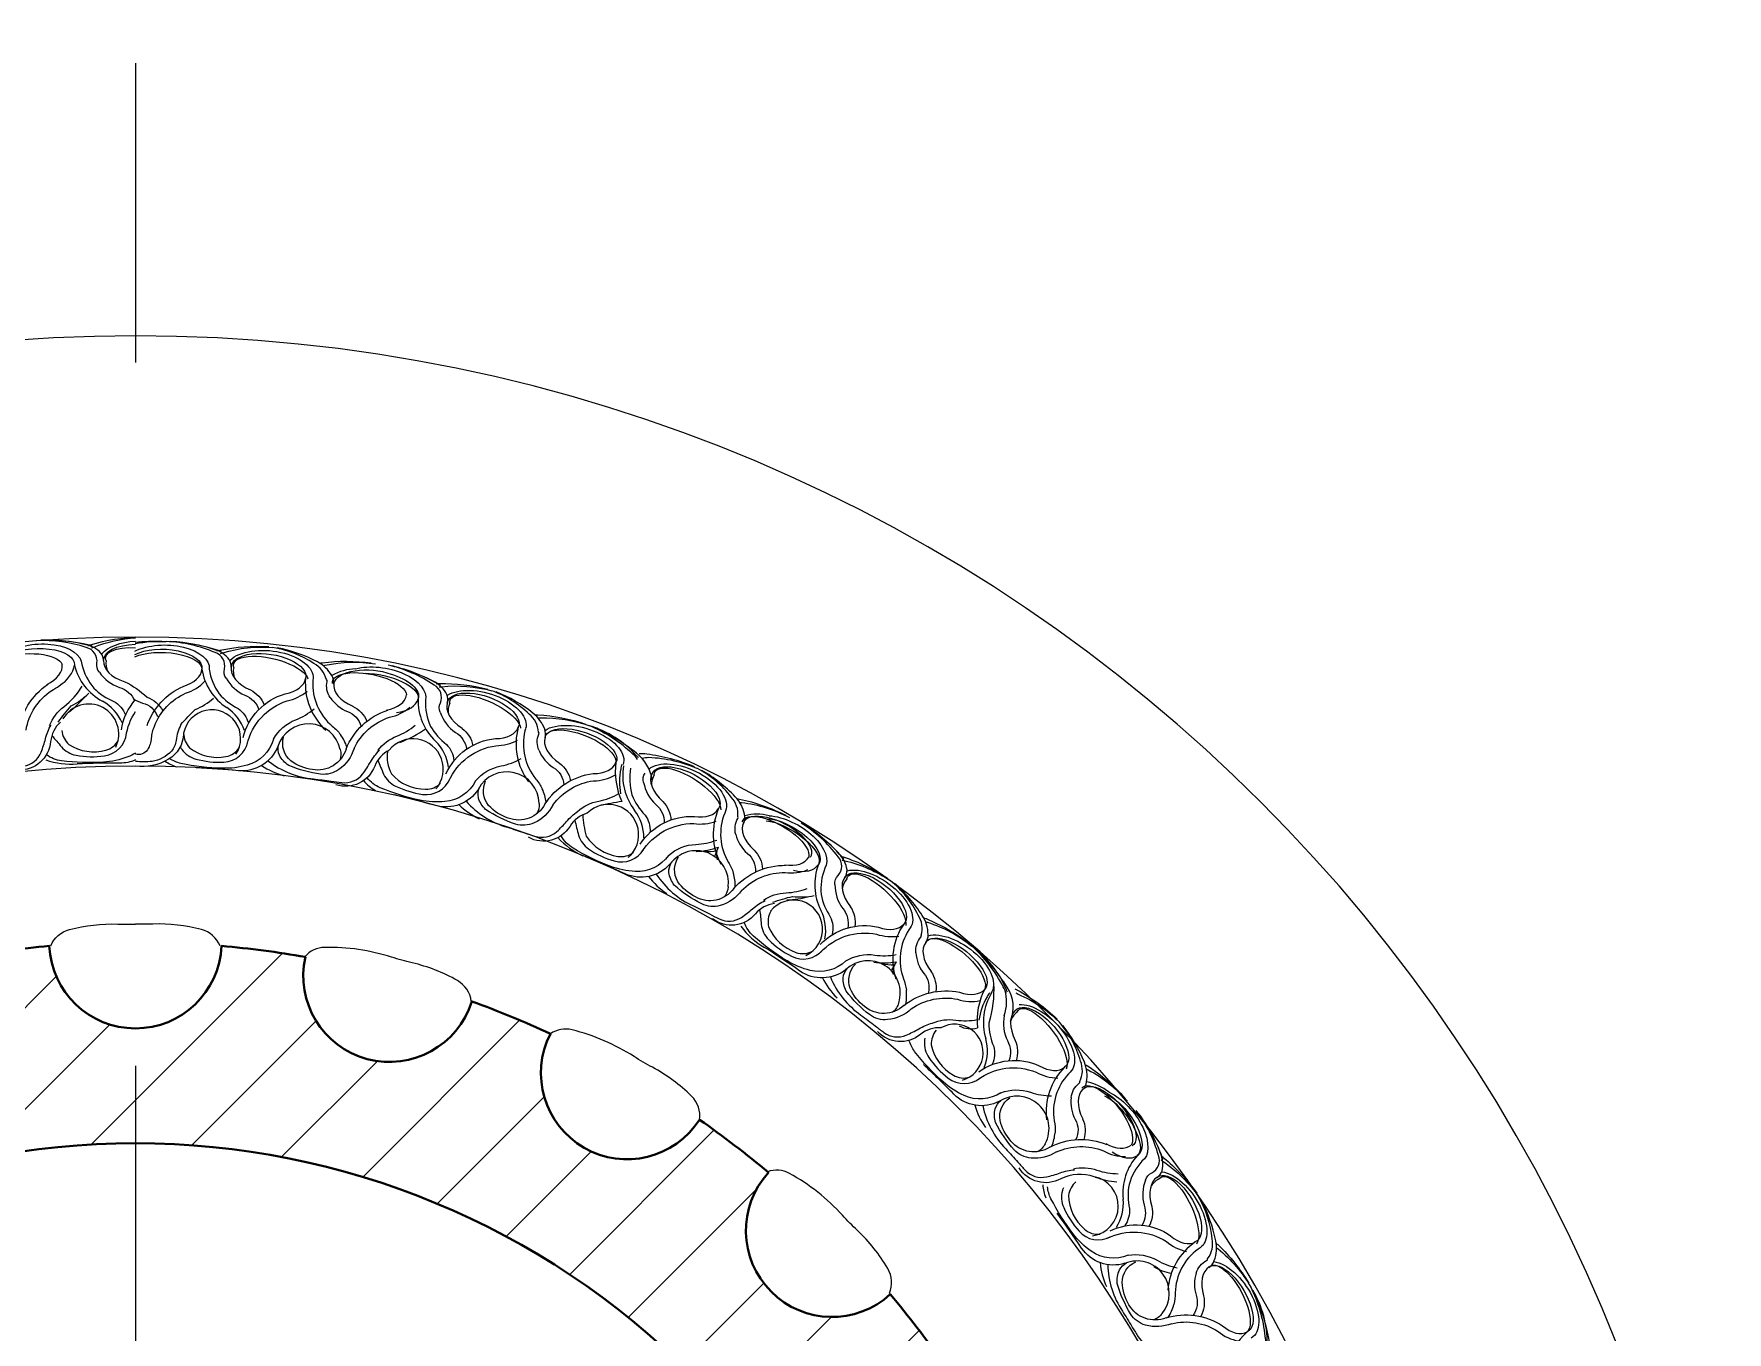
# Model space of a CAD drawing. Header units: millimetres. Extents: x 542654 to 551203, y 315718 to 321804.
# Drawn here: x 546346.7 to 546789.4, y 319782.5 to 320121.9 of the extents above; entities that cross this region are included whole.
import ezdxf

# ---------------------------------------------------------------- set-up
doc = ezdxf.new("R2010")
doc.units = ezdxf.units.MM
doc.linetypes.add('ACAD_ISO04W100', pattern=[30, 24, -3, 0, -3])
doc.layers.add('cad-block.com', color=250, linetype='Continuous')

msp = doc.modelspace()

# ---------------------------------------------------------------- hatches: boundary and pattern name
at = {"layer": 'cad-block.com', "lineweight": 15, "true_color": 0x000000}
h = msp.add_hatch(dxfattribs=at)
h.set_pattern_fill('ANSI31', color=18, scale=150, style=0)
h.set_pattern_definition([(45, (-1126099.823, -80341.507), (-13.25825215, 13.25825215), [])])
edge = h.paths.add_edge_path()
edge.add_arc((546630.89, 319626.77), 22.54, 180, 267.4934)
edge.add_arc((546370.37, 319627.14), 260.54, 350.0929, 354.9598, ccw=False)
edge.add_arc((546622.11, 319560.32), 22.54, 77.4026, 252.7016)
edge.add_arc((546369.93, 319628.13), 261.23, 335.0549, 340.0042, ccw=False)
edge.add_arc((546596.02, 319498.15), 22.54, 61.4709, 238.5379)
edge.add_arc((546373.41, 319626.62), 257.43, 319.9958, 324.9905, ccw=False)
edge.add_arc((546555.37, 319444.52), 22.54, 47.4916, 222.4785)
edge.add_arc((546373.22, 319626.77), 257.67, 304.9273, 309.9719, ccw=False)
edge.add_arc((546501.79, 319403.31), 22.54, 32.764, 207.0672)
edge.add_arc((546373.22, 319626.77), 257.67, 289.958, 294.9039, ccw=False)
edge.add_arc((546439.65, 319377.86), 22.54, 17.3263, 192.5624)
edge.add_arc((546373.22, 319626.77), 257.67, 275.0131, 279.9308, ccw=False)
edge.add_arc((546373.22, 319369.1), 22.54, 2.5066, 90)
edge.add_arc((546373.22, 319369.1), 22.54, 90, 177.4934)
edge.add_arc((546373.22, 319626.77), 257.67, 260.0692, 264.9869, ccw=False)
edge.add_arc((546306.78, 319377.86), 22.54, 347.4376, 522.6737)
edge.add_arc((546373.22, 319626.77), 257.67, 245.0961, 250.042, ccw=False)
edge.add_arc((546244.64, 319403.31), 22.54, 332.9328, 507.236)
edge.add_arc((546373.22, 319626.77), 257.67, 230.0281, 235.0727, ccw=False)
edge.add_arc((546191.06, 319444.52), 22.54, 317.5215, 492.5084)
edge.add_arc((546373.02, 319626.62), 257.43, 215.0095, 220.0042, ccw=False)
edge.add_arc((546150.41, 319498.15), 22.54, 301.4621, 478.5291)
edge.add_arc((546376.5, 319628.13), 261.23, 199.9958, 204.9451, ccw=False)
edge.add_arc((546124.32, 319560.32), 22.54, 287.2984, 462.5974)
edge.add_arc((546376.06, 319627.14), 260.54, 185.0402, 189.9071, ccw=False)
edge.add_arc((546115.54, 319626.77), 22.54, 272.5066, 360)
edge.add_arc((546115.54, 319626.77), 22.54, 0, 87.4934)
edge.add_arc((546376.06, 319626.4), 260.54, 170.0929, 174.9598, ccw=False)
edge.add_arc((546124.32, 319693.22), 22.54, 257.4026, 432.7016)
edge.add_arc((546376.5, 319625.41), 261.23, 155.0549, 160.0042, ccw=False)
edge.add_arc((546150.41, 319755.38), 22.54, 241.4709, 418.5379)
edge.add_arc((546373.02, 319626.92), 257.43, 139.9958, 144.9905, ccw=False)
edge.add_arc((546191.06, 319809.02), 22.54, 227.4916, 402.4785)
edge.add_arc((546373.22, 319626.77), 257.67, 124.9273, 129.9719, ccw=False)
edge.add_arc((546244.64, 319850.23), 22.54, 212.764, 387.0672)
edge.add_arc((546373.22, 319626.77), 257.67, 109.958, 114.9039, ccw=False)
edge.add_arc((546306.78, 319875.68), 22.54, 197.3263, 372.5624)
edge.add_arc((546373.22, 319626.77), 257.67, 95.0131, 99.9308, ccw=False)
edge.add_arc((546373.22, 319884.44), 22.54, 182.5066, 270)
edge.add_arc((546373.22, 319884.44), 22.54, 270, 357.4934)
edge.add_arc((546373.22, 319626.77), 257.67, 80.0692, 84.9869, ccw=False)
edge.add_arc((546439.65, 319875.68), 22.54, 167.4376, 342.6737)
edge.add_arc((546373.22, 319626.77), 257.67, 65.0961, 70.042, ccw=False)
edge.add_arc((546501.79, 319850.23), 22.54, 152.9328, 327.236)
edge.add_arc((546373.22, 319626.77), 257.67, 50.0281, 55.0727, ccw=False)
edge.add_arc((546555.37, 319809.02), 22.54, 137.5215, 312.5084)
edge.add_arc((546373.41, 319626.92), 257.43, 35.0095, 40.0042, ccw=False)
edge.add_arc((546596.02, 319755.38), 22.54, 121.4621, 298.5291)
edge.add_arc((546369.93, 319625.41), 261.23, 19.9958, 24.9451, ccw=False)
edge.add_arc((546622.11, 319693.22), 22.54, 107.2984, 282.5974)
edge.add_arc((546370.37, 319626.4), 260.54, 5.0402, 9.9071, ccw=False)
edge.add_arc((546630.89, 319626.77), 22.54, 92.5066, 180)
edge = h.paths.add_edge_path(flags=17)
edge.add_arc((546373.22, 319626.77), 205.1, 180, 270)
edge.add_arc((546373.22, 319626.77), 205.1, 270, 360)
edge.add_arc((546373.22, 319626.77), 205.1, 0, 90)
edge.add_arc((546373.22, 319626.77), 205.1, 90, 180)

# ---------------------------------------------------------------- linework, layer by layer
at = {"layer": 'cad-block.com', "color": 18, "linetype": 'ACAD_ISO04W100', "lineweight": 15, "ltscale": 5, "true_color": 0x000000}
for points in [[(546373.22, 320564.53), (546373.22, 320035.98)], [(546373.22, 319852.12), (546373.22, 319165.14)]]:
    msp.add_lwpolyline(points, dxfattribs=at)
at = {"layer": 'cad-block.com', "color": 18, "lineweight": 15, "true_color": 0x000000}
for points in [[(546360.76, 319961.98, -0.020284), (546361.51, 319962.22, -0.065325), (546374.17, 319964.24, -0.065451)], [(546363.16, 319957.43, 0.37953), (546360.37, 319961.49, 0.093177), (546347.38, 319963.25)], [(546361.88, 319961.86, 0.018642), (546361.22, 319962.08, 0.065451), (546348.5, 319963.37, 0.065451)], [(546364.92, 319957.89, 0.154889), (546364.2, 319960.02, 0.162419), (546360.21, 319962.22, 0.070806), (546351.42, 319963.23, 0.039582)], [(546361.76, 319961.41, -0.024119), (546362.35, 319961.61, -0.078248), (546373.22, 319964.02, -0.078248)], [(546373.16, 319962.54, -0.057586), (546381.29, 319963.02)], [(546373.17, 319962.88, -0.035612), (546380.14, 319963.15)], [(546396.51, 319955.88, 0.37953), (546394.08, 319960.16, 0.093177), (546381.29, 319963.02)], [(546395.61, 319960.4, 0.018642), (546394.97, 319960.67, 0.065451), (546382.4, 319963.05, 0.065451)], [(546398.3, 319956.19, 0.154889), (546397.76, 319958.37, 0.162419), (546393.98, 319960.9, 0.070806), (546385.31, 319962.65, 0.039582)], [(546394.51, 319960.62, -0.020284), (546395.28, 319960.79, -0.065325), (546408.06, 319961.72, -0.065451)], [(546395.45, 319959.96, -0.024119), (546396.06, 319960.11, -0.09277), (546409.15, 319961.48)], [(546423.31, 319952.61, 0.375012), (546423.14, 319953.11, 0.214877), (546419.85, 319957.29, 0.107511), (546409.05, 319961.49, 0.071007)], [(546425.12, 319951.93, 0.160145), (546424.58, 319954.17, 0.142486), (546420.79, 319957.71, 0.07532), (546410.3, 319961.38, 0.065451)], [(546357.27, 319956.9, 0.211881), (546364.62, 319947.42, 0.145453)], [(546359.19, 319957.06, 0.115094), (546362.33, 319950.83, 0.113469)], [(546363.8, 319955.06, -0.243056), (546363.16, 319957.43, -0.467619)], [(546364.88, 319957.99, 0.0002), (546364.88, 319957.99, 0.0002)], [(546365.53, 319958.02, 0.150462), (546366.01, 319955.18, -1140.797871)], [(546390.59, 319955.85, 0.211881), (546397.1, 319945.77, 0.145453)], [(546392.52, 319955.84, 0.115094), (546395.12, 319949.37, 0.113469)], [(546396.95, 319953.46, -0.243056), (546396.51, 319955.88, -0.467619)], [(546398.27, 319956.28, 0.0002), (546398.27, 319956.29, 0.0002)], [(546398.92, 319956.26, 0.150462), (546399.15, 319953.39, -1140.797871)], [(546421.4, 319957.37, -0.01773), (546422.08, 319957.52, -0.065459), (546434.87, 319957.44, -0.065459)], [(546422.35, 319956.72, -0.020326), (546422.86, 319956.84, -0.093407), (546436, 319957.19)], [(546430.81, 319955.92, 0.118076), (546424.58, 319954.17, -0.25983)], [(546452.96, 319947, 0.37953), (546451.36, 319951.66, 0.093177), (546439.32, 319956.84)], [(546452.91, 319951.62, 0.018642), (546452.33, 319952, 0.065451), (546440.42, 319956.66, 0.065451)], [(546454.77, 319946.97, 0.154889), (546454.65, 319949.22, 0.162419), (546451.4, 319952.41, 0.070806), (546443.2, 319955.73, 0.039582)], [(546342.62, 319939.19, -0.220912), (546350.41, 319951.9), (546350.41, 319951.9)], [(546344.61, 319939.89, -0.203444), (546351.33, 319950.27, 0.053766), (546353.26, 319951.47)], [(546350.76, 319941.09, -0.137047), (546354.51, 319946.01, 0.095998), (546359.29, 319951.38)], [(546363.8, 319955.06, 0.167244), (546369.05, 319951.05, -0.221723), (546373.04, 319947.58, -0.21466)], [(546370.41, 319952.54), (546370.41, 319952.54, -0.072433), (546376.28, 319948.5, -0.116122)], [(546376.25, 319941.1, -0.205239), (546385.72, 319951.32), (546385.72, 319951.32)], [(546378.16, 319940.9, -0.195532), (546386.35, 319949.56, 0.142365), (546391.36, 319952.71)], [(546396.95, 319953.46, 0.167244), (546401.83, 319949.02, -0.221723), (546405.51, 319945.22, -0.21466)], [(546417.69, 319953.37, 0.231733), (546423, 319939.86, -0.066571), (546423, 319939.86)], [(546419.61, 319952.75, 0.234103), (546424.7, 319940.93, -0.067828), (546426.85, 319938.7, -0.067828)], [(546419.66, 319953.37, 0.076886), (546419.61, 319952.75, 0.711485)], [(546424.17, 319948.42, -0.207831), (546423.31, 319952.61, -0.467619)], [(546451.86, 319952.03, -0.020284), (546452.65, 319952.06, -0.065325), (546465.39, 319950.61, -0.065451)], [(546452.67, 319951.22, -0.024119), (546453.29, 319951.24, -0.09277), (546466.41, 319950.17)], [(546353.05, 319941.99, -0.02501), (546356.45, 319946.21, 0.086664), (546360.99, 319949.57)], [(546359.91, 319950.46, 0.000004), (546359.91, 319950.46, 0.000004)], [(546362.33, 319950.83, 0.000004), (546362.33, 319950.83, 0.000004)], [(546362.33, 319950.83, 0.097391), (546367.59, 319947.4, -0.177785), (546370.58, 319943.89, -52748.141496)], [(546369.53, 319939.96, -0.139443), (546373.22, 319947.87, -0.139443)], [(546372.62, 319948.05, 0.068616), (546375.07, 319946.95, -0.25156), (546379.01, 319943.43)], [(546376.28, 319948.5, 0.132314), (546376.28, 319948.5, -0.187603), (546380.39, 319944.93)], [(546385.12, 319941.36, -0.02501), (546388.86, 319945.27, 0.086664), (546393.67, 319948.23)], [(546395.12, 319949.37, 0.000004), (546395.12, 319949.37, 0.000004)], [(546395.12, 319949.37, 0.097391), (546400.07, 319945.51, -0.177785), (546402.74, 319941.75, -52748.141496)], [(546401.36, 319937.93, -0.266872), (546412.38, 319949.37), (546412.38, 319949.37)], [(546402.44, 319936.16, 0.042276), (546402.44, 319936.16, -0.260309), (546412.85, 319947.56, 0.123631), (546418.16, 319950.05)], [(546403.32, 319950.39, 0.165719), (546403.32, 319950.39, -0.184944), (546406.92, 319946.46)], [(546424.17, 319948.42, 0.150244), (546428.65, 319944.74, -0.25156), (546432.2, 319940.83, -0.21133)], [(546447.13, 319948.07, 0.211881), (546451.67, 319936.96, 0.145453)], [(546449.03, 319947.71, 0.115094), (546450.39, 319940.86, 0.113469)], [(546452.94, 319944.54, -0.243056), (546452.96, 319947, -0.467619)], [(546454.76, 319947.08, 0.0002), (546454.76, 319947.08, 0.0002)], [(546455.4, 319946.93, 0.150462), (546455.09, 319944.07, -1140.797871)], [(546478.69, 319938.84, 0.375012), (546478.61, 319939.36, 0.214877), (546476.15, 319944.08, 0.107511), (546466.31, 319950.2, 0.071007)], [(546480.34, 319937.83, 0.160145), (546480.23, 319940.13, 0.142486), (546477.16, 319944.32, 0.07532), (546467.53, 319949.86, 0.065451)], [(546370.76, 319938.29), (546370.76, 319938.29, -0.110236), (546373.22, 319944.74, -0.110236)], [(546409.32, 319937.52, -0.172942), (546415.14, 319942.6, 0.080911), (546419.94, 319945.45)], [(546428.28, 319934.94, -0.220912), (546439.19, 319945.09), (546439.19, 319945.09)], [(546430.01, 319946.16, 0.132314), (546430.01, 319946.16, -0.187603), (546433.73, 319942.18)], [(546430.38, 319935.08, -0.203444), (546439.64, 319943.28, 0.142365), (546444.95, 319945.89)], [(546452.94, 319944.54, 0.167244), (546456.92, 319939.28, -0.221723), (546459.83, 319934.87, -0.21466)], [(546477.7, 319943.87, -0.01773), (546478.39, 319943.89, -0.065459), (546490.94, 319941.45, -0.065459)], [(546478.5, 319943.06, -0.020326), (546479.03, 319943.08, -0.093407), (546492.01, 319941)], [(546323.04, 319930.9, 0.138787), (546336.51, 319929.41, -0.003114), (546341.15, 319930.08, 0.001263), (546343.95, 319930.47, 0.269297), (546348.56, 319934.11, 0.032055), (546349.69, 319937.61, -0.066973), (546351.14, 319941.22, -14.793123)], [(546353.59, 319941.95, 0.191456), (546351.05, 319936.9, -0.402427), (546342.56, 319929.48, 0.069687)], [(546351.35, 319938.45, -0.013663), (546353.86, 319935.52, 0.168169), (546357.69, 319933.33, 0.080639), (546365.11, 319933.15, 0.343741), (546370.9, 319939.1)], [(546353.93, 319939.76, 0.174124), (546355.79, 319936.14, 0.216881), (546365.5, 319934.65, 0.210677), (546368.81, 319937.28, 0.004601)], [(546385.12, 319941.36, 0.100511), (546383.86, 319937.21, -0.161914), (546382.62, 319934.4, -0.175038), (546377.57, 319931.71, -0.071203), (546373.22, 319931.71, 0.071203)], [(546378.16, 319940.9, 0.098759), (546377.37, 319937.8, -0.132207), (546376.37, 319934.77, -0.326934), (546373.22, 319933.58, -3.000673)], [(546385.8, 319938.87, -0.258272), (546381.86, 319932.26, -0.163631), (546373.22, 319930.47, 1.063729)], [(546385.8, 319939.06, 0.174124), (546387.34, 319935.29, 0.216881), (546396.89, 319932.98, 0.210677), (546400.42, 319935.32, 0.004601)], [(546428.28, 319934.94, -0.381697), (546419.5, 319929.57, -0.122512), (546413.85, 319931.82, -0.285423), (546411.91, 319938.02, -0.437676)], [(546436.63, 319934.59, -0.137047), (546441.56, 319938.32, 0.081294), (546446.39, 319941.19)], [(546447.96, 319941.16, 0.000004), (546447.96, 319941.16, 0.000004)], [(546450.39, 319940.86, 0.000004), (546450.39, 319940.86, 0.000004)], [(546450.39, 319940.86, 0.097391), (546454.54, 319936.15, -0.177785), (546456.47, 319931.96, -52748.141496)], [(546454.41, 319928.46, -0.266872), (546467.35, 319937.68), (546467.35, 319937.68)], [(546458.63, 319940.35, 0.165719), (546458.63, 319940.35, -0.184944), (546461.45, 319935.82)], [(546473.31, 319940.63, 0.231733), (546476.03, 319926.37, -0.066571), (546476.03, 319926.37)], [(546475.08, 319939.66, 0.234103), (546477.9, 319927.1, -0.067828), (546479.6, 319924.51, -0.067828)], [(546475.24, 319940.26, 0.076886), (546475.08, 319939.66, 0.711485)], [(546478.77, 319934.56, -0.207831), (546478.69, 319938.84, -0.467619)], [(546504.76, 319932.68, 0.018668), (546504.28, 319933.18, 0.138496), (546492.01, 319941)], [(546504.53, 319932.22, 0.084136), (546503.26, 319933.6, 0.090657), (546492.01, 319941)], [(546508.32, 319926.88, 0.19572), (546504.27, 319933.84, 0.063787), (546493.08, 319940.7, 0.065451)], [(546373.22, 319933.9, -0.056337), (546371.22, 319932.88, -0.074156), (546364.83, 319931.5, -0.047841), (546353.92, 319931.86, -0.121634), (546349.93, 319933.43)], [(546409.32, 319937.52, -0.258136), (546402.44, 319930.72, -0.074156), (546395.95, 319929.9, -0.047841), (546385.11, 319931.19, -0.095913), (546382.17, 319932.45, -0.095913)], [(546384.94, 319935.52, 0.034218), (546385.36, 319934.84, 0.168169), (546389, 319932.33, 0.080639), (546396.37, 319931.52, 0.343741), (546402.65, 319936.95)], [(546410.44, 319935.56, -0.330572), (546400.18, 319929.27, 0.00887), (546389.12, 319930.05, -0.170453)], [(546407.88, 319931.87, 0.14286), (546419.76, 319927.15, -0.003114), (546424.41, 319926.55, 0.001263), (546427.22, 319926.18, 0.269297), (546432.64, 319928.45, 0.032055), (546434.67, 319931.52, -0.066973), (546437.03, 319934.61, -14.793123)], [(546430.38, 319935.08, -0.167679), (546426.39, 319929.56, -0.185084), (546421.65, 319928.37, -0.066584), (546413.29, 319930.66, -0.127223), (546410.86, 319933.34, -0.13935), (546410.61, 319935.96, -1.947991)], [(546439.58, 319934.66, 0.191456), (546435.78, 319930.47, -0.402427), (546425.62, 319925.6, 0.069687)], [(546426.76, 319934.84, -0.148154), (546426.63, 319932.01, -0.438262)], [(546439.18, 319934.45, 0.164489), (546440.14, 319928.47, 0.216881), (546449.09, 319924.43, 0.210677), (546453, 319926.07, 0.004601)], [(546455.14, 319926.53, 0.042276), (546455.14, 319926.53, -0.260309), (546467.47, 319935.81, 0.123631), (546473.16, 319937.27)], [(546478.77, 319934.56, 0.150244), (546482.48, 319930.11, -0.25156), (546485.25, 319925.61, -0.21133)], [(546504.96, 319933.78, -0.0553), (546506.92, 319933.69, -0.065325), (546519.31, 319930.4, -0.065451)], [(546349.76, 319932.1, 0.10758), (546358.01, 319931.07)], [(546373.22, 319932.1, -0.105415), (546369.1, 319931.24, 0.00887), (546358.01, 319931.07)], [(546380.99, 319931.79, 0.075703), (546384.08, 319930.28)], [(546406.2, 319930.63, 0.081084), (546412.12, 319927.97, 0.380747)], [(546436.6, 319932.07, 0.012713), (546438.12, 319928.39, 0.168169), (546441.22, 319925.25, 0.080639), (546448.32, 319923.09, 0.343741), (546455.49, 319927.27)], [(546462.15, 319926.59, -0.172942), (546468.81, 319930.51, 0.080911), (546474.06, 319932.43)], [(546484.09, 319931.26, 0.132314), (546484.09, 319931.26, -0.187603), (546487, 319926.66)], [(546498.87, 319931.47, 0.145453), (546500.42, 319921.26, 0.145453)], [(546500.1, 319929.76, 0.091119), (546500.06, 319923.25, 0.091119)], [(546500.43, 319930.92, 0.086243), (546500.1, 319929.76)], [(546500.88, 319930.56, 0.211881), (546503.75, 319918.9, 0.145453)], [(546502.71, 319929.92, 0.115094), (546503.05, 319922.95, 0.113469)], [(546505.7, 319932.51, -0.075445), (546507.44, 319932.79, -0.09277), (546520.26, 319929.82)], [(546530.76, 319916.82, 0.375012), (546530.75, 319917.34, 0.214877), (546529.01, 319922.37, 0.107511), (546520.17, 319929.87, 0.071007)], [(546532.24, 319915.59, 0.160145), (546532.47, 319917.88, 0.142486), (546530.04, 319922.46, 0.07532), (546521.32, 319929.35, 0.065451)], [(546432.89, 319926.71, 0.106907), (546436.01, 319924.14)], [(546462.15, 319926.59, -0.258136), (546454.13, 319921.19, -0.074156), (546447.61, 319921.58, -0.047841), (546437.19, 319924.84, -0.121634), (546433.77, 319927.43, -0.095913)], [(546462.89, 319924.46, -0.330572), (546451.65, 319920.17, 0.00887), (546440.92, 319922.99, -0.170453)], [(546482.39, 319920.3, -0.167679), (546477.45, 319915.62, -0.185084), (546472.58, 319915.32, -0.066584), (546464.78, 319919.12, -0.127223), (546462.89, 319922.2, -0.13935), (546463.13, 319924.82, -1.947991)], [(546480.3, 319920.55, -0.381697), (546470.69, 319916.9, -0.122512), (546465.56, 319920.16, -0.285423), (546464.79, 319926.61, -0.437676)], [(546480.3, 319920.55, -0.220912), (546492.9, 319928.52), (546492.9, 319928.52)], [(546482.39, 319920.3, -0.203444), (546493.01, 319926.65, 0.142365), (546498.71, 319928.23)], [(546506.11, 319926.22, -0.243056), (546506.49, 319928.65, -0.467619)], [(546506.11, 319926.22, 0.167244), (546509.28, 319920.43, -0.221723), (546511.51, 319915.64, -0.21466)], [(546508.89, 319928.22, 0.150462), (546508.17, 319925.44, -1140.797871)], [(546508.28, 319928.46, 0.0002), (546508.28, 319928.46, 0.0002)], [(546457.81, 319920.4, 0.081084), (546463.14, 319916.69, 0.380747)], [(546459.69, 319921.31, 0.14286), (546470.5, 319914.48, -0.003114), (546474.96, 319913.03, 0.001263), (546477.65, 319912.14, 0.269297), (546483.39, 319913.37, 0.032055), (546485.95, 319916.02, -0.066973), (546488.85, 319918.61, -14.793123)], [(546478.79, 319920.73, -0.148154), (546478.15, 319917.98, -0.438262)], [(546488.82, 319918.59, -0.137047), (546494.36, 319921.35, 0.081294), (546499.64, 319923.28)], [(546501.18, 319922.96, 0.000004), (546501.18, 319922.96, 0.000004)], [(546503.05, 319922.95, 0.000004), (546503.05, 319922.95, 0.000004)], [(546503.05, 319922.95, 0.097391), (546506.47, 319917.68, -0.177785), (546507.77, 319913.26, -52748.141496)], [(546511.13, 319921.24, 0.165719), (546511.13, 319921.24, -0.184944), (546513.25, 319916.35)], [(546530.51, 319921.94, -0.01773), (546531.19, 319921.86, -0.065459), (546543.26, 319917.61, -0.065459)], [(546531.18, 319921.02, -0.020326), (546531.71, 319920.96, -0.093407), (546544.24, 319917.01)], [(546491.36, 319918.18, 0.191456), (546486.85, 319914.77, -0.402427), (546475.96, 319911.87, 0.069687)], [(546488.12, 319916.35, 0.014065), (546489.09, 319912.4, 0.168169), (546491.71, 319908.84, 0.080639), (546498.41, 319905.67, 0.343741), (546506.12, 319908.75)], [(546490.17, 319917.75, 0.050218), (546491.11, 319912.18, 0.216881), (546499.37, 319906.88, 0.210677), (546503.47, 319907.94, 0.004601)], [(546505.22, 319910.09, -0.266872), (546519.36, 319917.32), (546519.36, 319917.32)], [(546505.66, 319908.07, 0.042276), (546505.66, 319908.07, -0.260309), (546519.21, 319915.46, 0.123631), (546525.05, 319916.07)], [(546525.69, 319919.37, 0.231733), (546526.3, 319904.87, -0.066571), (546526.3, 319904.87)], [(546527.3, 319918.16, 0.234103), (546528.26, 319905.32, -0.067828), (546529.57, 319902.51, -0.067828)], [(546527.55, 319918.73, 0.076886), (546527.3, 319918.16, 0.711485)], [(546530.2, 319912.57, -0.207831), (546530.76, 319916.82, -0.467619)], [(546538.92, 319917.5, 0.129223), (546532.53, 319917.48, -1.651741)], [(546556.95, 319901.85, 0.37953), (546556.96, 319906.77, 0.093177), (546547.27, 319915.6)], [(546483.69, 319911.79, 0.105571), (546490.23, 319907.02, 0.829552)], [(546512.6, 319907.12, -0.258136), (546503.88, 319902.94, -0.074156), (546497.49, 319904.27, -0.047841), (546487.66, 319909.02, -0.127083), (546484.51, 319912.29, -0.095913)], [(546512.6, 319907.12, -0.172942), (546519.76, 319910.02, 0.080911), (546525.24, 319911.15)], [(546530.2, 319912.57, 0.150244), (546533.23, 319907.63, -0.25156), (546535.31, 319902.78, -0.21133)], [(546558.41, 319906.23, 0.018642), (546557.99, 319906.78, 0.065451), (546548.25, 319915.07, 0.065451)], [(546558.66, 319901.23, 0.154889), (546559.28, 319903.4, 0.162419), (546557.24, 319907.47, 0.070806), (546550.57, 319913.28, 0.039582)], [(546529.68, 319898.49, -0.381697), (546519.64, 319896.28, -0.122512), (546515.04, 319900.25, -0.285423), (546515.22, 319906.74, -0.437676)], [(546519.84, 319908.15, 0.07743), (546525.66, 319909.32)], [(546525.27, 319908.37, -0.07015), (546521.85, 319908.03, -19.622148)], [(546525.27, 319908.37, 0.120962), (546525.36, 319905.96, -1.326627)], [(546534.99, 319908.53, 0.132314), (546534.99, 319908.53, -0.187603), (546537.2, 319903.56)], [(546557.56, 319906.96, -0.020284), (546558.31, 319906.73, -0.065325), (546569.88, 319901.2, -0.065451)], [(546513.02, 319904.9, -0.330572), (546501.28, 319902.3, 0.00887), (546491.08, 319906.65, -0.170453)], [(546509.4, 319902.25, 0.14286), (546519.1, 319893.91, -0.003114), (546523.3, 319891.83, 0.001263), (546525.83, 319890.56, 0.269297), (546531.69, 319890.94, 0.032055), (546534.61, 319893.18, -0.066973), (546537.85, 319895.33, -14.793123)], [(546531.72, 319897.94, -0.167679), (546526.15, 319894.03, -0.185084), (546521.28, 319894.45, -0.066584), (546514.12, 319899.34, -0.127223), (546512.7, 319902.66, -0.13935), (546513.32, 319905.22, -1.947991)], [(546529.68, 319898.49, -0.220912), (546543.31, 319904.54), (546543.31, 319904.54)], [(546531.72, 319897.94, -0.203444), (546543.14, 319902.67, 0.142365), (546549.01, 319903.41)], [(546551.8, 319904.76, 0.211881), (546552.46, 319892.78, 0.145453)], [(546553.47, 319903.8, 0.115094), (546552.52, 319896.88, 0.113469)], [(546558.05, 319905.92, -0.024119), (546558.65, 319905.75, -0.09277), (546570.7, 319900.45)], [(546507.41, 319901.62, 0.081084), (546512.14, 319897.17, 0.380747)], [(546528.21, 319898.89, -0.148154), (546527.18, 319896.26, -0.438262)], [(546537.46, 319895.44, -0.137047), (546543.35, 319897.36, 0.081294), (546548.85, 319898.5)], [(546550.32, 319897.96, 0.000004), (546550.32, 319897.96, 0.000004)], [(546556.13, 319899.53, -0.243056), (546556.95, 319901.85, -0.467619)], [(546556.13, 319899.53, 0.167244), (546558.18, 319893.25, -0.221723), (546559.49, 319888.14, -0.21466)], [(546559.24, 319900.99, 0.150462), (546558.01, 319898.38, -1140.797871)], [(546558.68, 319901.33, 0.0002), (546558.68, 319901.33, 0.0002)], [(546578.62, 319885.74, 0.375012), (546578.71, 319886.25, 0.214877), (546577.92, 319891.52, 0.107511), (546570.62, 319900.52, 0.071007)], [(546579.85, 319884.25, 0.160145), (546580.49, 319886.46, 0.142486), (546578.96, 319891.42, 0.07532), (546571.66, 319899.8, 0.065451)], [(546540.28, 319894.54, 0.191456), (546535.32, 319891.82, -0.402427), (546524.13, 319890.53, 0.069687)], [(546539.86, 319894.88, -0.02501), (546545.05, 319896.42, 0.086664), (546550.7, 319896.61)], [(546552.52, 319896.88, 0.000004), (546552.52, 319896.88, 0.000004)], [(546552.52, 319896.88, 0.097391), (546554.91, 319891.08, -0.177785), (546555.36, 319886.49, -52748.141496)], [(546560.15, 319893.71, 0.165719), (546560.15, 319893.71, -0.184944), (546561.33, 319888.51)], [(546351.08, 319883.49, -0.235986), (546355.98, 319887.76, -0.07141), (546368.63, 319889.18, 0.015641), (546373.22, 319889.18, 0.015641)], [(546395.35, 319883.49, 0.235986), (546390.45, 319887.76, 0.07141), (546377.8, 319889.18, -0.015641), (546373.22, 319889.18, -0.015641)], [(546558.99, 319879.56, -0.258136), (546549.64, 319877.06, -0.074156), (546543.6, 319879.56, -0.047841), (546534.82, 319886.04, -0.121634), (546532.43, 319889.61, -0.095913)], [(546536.44, 319892.93, -0.013663), (546536.85, 319889.1, 0.168169), (546538.77, 319885.12, 0.080639), (546544.77, 319880.76, 0.343741), (546552.91, 319882.36)], [(546539.32, 319892.54, 0.174124), (546538.79, 319888.5, 0.216881), (546545.94, 319881.77, 0.210677), (546550.16, 319882.05, 0.004601)], [(546574.11, 319889.18, 0.231733), (546572.03, 319874.82, -0.066571), (546572.03, 319874.82)], [(546579.32, 319890.82, -0.01773), (546579.97, 319890.61, -0.065459), (546591.05, 319884.21, -0.065459)], [(546579.81, 319889.79, -0.020326), (546580.32, 319889.64, -0.093407), (546591.91, 319883.44)], [(546531.54, 319888.61, 0.10758), (546537.74, 319883.07)], [(546552.28, 319883.85, -0.266872), (546567.51, 319888.34), (546567.51, 319888.34)], [(546552.34, 319881.78, 0.042276), (546552.34, 319881.78, -0.260309), (546567.02, 319886.54, 0.123631), (546572.87, 319886.06)], [(546575.47, 319887.7, 0.234103), (546574.04, 319874.9, -0.067828), (546574.8, 319871.89, -0.067828)], [(546575.82, 319888.21, 0.076886), (546575.47, 319887.7, 0.711485)], [(546577.29, 319881.67, -0.207831), (546578.62, 319885.74, -0.467619)], [(546461.04, 319869.01, 0.235986), (546457.41, 319874.41, 0.07141), (546445.56, 319879.05, -0.018971), (546440.2, 319880.53, 0.08082), (546422.72, 319883.09, 0.218698), (546417.53, 319880.6, -4.897117)], [(546558.99, 319877.3, -0.330572), (546546.97, 319876.91, 0.00887), (546537.74, 319883.07, -0.170453)], [(546558.99, 319879.56, -0.172942), (546566.55, 319881.09, 0.080911), (546572.15, 319881.19)], [(546577.29, 319881.67, 0.150244), (546579.35, 319876.25, -0.25156), (546580.5, 319871.1, -0.21133)], [(546601.25, 319871.42, 0.018668), (546600.96, 319872.05, 0.138496), (546591.91, 319883.44)], [(546600.89, 319871.06, 0.084136), (546600.13, 319872.77, 0.090657), (546591.91, 319883.44)], [(546602.03, 319863.77, 0.248116), (546601.17, 319872.67, 0.063787), (546592.83, 319882.81, 0.065451)], [(546576.07, 319867.01, -0.167679), (546569.87, 319864.19, -0.185084), (546565.17, 319865.5, -0.066584), (546559.04, 319871.63, -0.127223), (546558.26, 319875.16, -0.13935), (546559.34, 319877.56, -1.947991)], [(546574.18, 319867.93, -0.381697), (546563.89, 319867.61, -0.122512), (546560.11, 319872.36, -0.285423), (546561.49, 319878.71, -0.437676)], [(546566.29, 319879.24, 0.07743), (546572.22, 319879.31)], [(546571.66, 319878.45, -0.07015), (546568.24, 319878.75, -19.622148)], [(546571.66, 319878.45, 0.120962), (546571.3, 319876.06, -1.326627)], [(546581.24, 319876.81, 0.132314), (546581.24, 319876.81, -0.187603), (546582.5, 319871.52)], [(546552.86, 319875.12, 0.081084), (546556.69, 319869.87, 0.380747)], [(546554.94, 319875.36, 0.14286), (546562.93, 319865.38, -0.003114), (546566.67, 319862.56, 0.001263), (546568.92, 319860.84, 0.269297), (546574.75, 319860.13, 0.032055), (546578.04, 319861.8, -0.066973), (546581.62, 319863.31, -14.793123)], [(546574.18, 319867.93, -0.220912), (546588.69, 319871.34), (546588.69, 319871.34)], [(546595.28, 319872.19, 0.145453), (546593.42, 319862.03, 0.145453)], [(546597.61, 319873.56, -0.083545), (546596.36, 319863.3, 0.113469)], [(546600.39, 319865.24, 0.160559), (546600.58, 319871.95, -0.467619)], [(546603.16, 319872.28, -0.020284), (546603.86, 319871.92, -0.065325), (546614.21, 319864.36, -0.065451)], [(546572.8, 319868.59, -0.148154), (546571.3, 319866.2, -0.438262)], [(546576.07, 319867.01, -0.203444), (546588.18, 319869.54, 0.142365), (546594.08, 319869.18)], [(546595.89, 319870.17, 0.091119), (546593.74, 319864.03, 0.091119)], [(546597.09, 319871.18, 0.211881), (546595.55, 319859.28, 0.145453)], [(546596.59, 319871.16, 0.086243), (546595.89, 319870.17)], [(546603.46, 319871.17, -0.024119), (546604.02, 319870.89, -0.09277), (546614.89, 319863.47)], [(546581.59, 319863.29, -0.137047), (546587.73, 319864.09, 0.081294), (546593.34, 319864.2)], [(546594.69, 319863.39, 0.000004), (546594.69, 319863.39, 0.000004)], [(546596.36, 319863.3, 0.000004), (546596.36, 319863.3, 0.000004)], [(546596.36, 319863.3, 0.097391), (546597.64, 319857.16, -0.177785), (546597.24, 319852.56, -52748.141496)], [(546600.39, 319865.24, 0.167244), (546601.25, 319858.7, -0.221723), (546601.6, 319853.43, -0.21466)], [(546603.72, 319866.1, 0.150462), (546602.03, 319863.77, -1140.797871)], [(546603.23, 319866.54, 0.0002), (546603.23, 319866.55, 0.0002)], [(546619.96, 319847.55, 0.375012), (546620.15, 319848.04, 0.214877), (546620.34, 319853.36, 0.107511), (546614.82, 319863.55, 0.071007)], [(546620.9, 319845.86, 0.160145), (546621.94, 319847.92, 0.142486), (546621.34, 319853.07, 0.07532), (546615.71, 319862.65, 0.065451)], [(546520.74, 319838.03, 0.235986), (546518.64, 319844.18, 0.07141), (546508.39, 319851.73, -0.018971), (546503.6, 319854.54, 0.08082), (546487.38, 319861.54, 0.218698), (546481.72, 319860.48, -4.897117)], [(546583.86, 319862.08, 0.191456), (546578.48, 319860.33, -0.402427), (546567.24, 319861.13, 0.069687)], [(546599.53, 319845.09, -0.258136), (546589.88, 319844.35, -0.074156), (546584.41, 319847.92, -0.047841), (546576.97, 319855.9, -0.095913), (546575.54, 319858.77, -0.095913)], [(546579.63, 319859.32, 0.034218), (546579.52, 319858.53, 0.168169), (546580.68, 319854.27, 0.080639), (546585.77, 319848.88, 0.343741), (546594.07, 319848.96)], [(546582.58, 319861.47, 0.174124), (546581.32, 319857.59, 0.216881), (546587.11, 319849.66, 0.210677), (546591.31, 319849.16, 0.004601)], [(546603.27, 319858.78, 0.165719), (546603.27, 319858.78, -0.184944), (546603.48, 319853.46)], [(546593.72, 319850.54, -0.266872), (546609.53, 319852.15), (546609.53, 319852.15)], [(546599.12, 319842.87, -0.330572), (546587.23, 319844.7, 0.00887), (546579.29, 319852.45, -0.170453)], [(546593.41, 319848.49, 0.042276), (546593.41, 319848.49, -0.260309), (546608.71, 319850.47, 0.123631), (546614.38, 319848.92)], [(546616.17, 319851.77, 0.231733), (546611.48, 319838.03, -0.066571), (546611.48, 319838.03)], [(546617.23, 319850.05, 0.234103), (546613.47, 319837.74, -0.067828), (546613.67, 319834.65, -0.067828)], [(546617.67, 319850.5, 0.076886), (546617.23, 319850.05, 0.711485)], [(546621.58, 319852.42, -0.01773), (546622.19, 319852.09, -0.065459), (546631.9, 319843.76, -0.065459)], [(546621.88, 319851.31, -0.020326), (546622.35, 319851.07, -0.093407), (546632.6, 319842.85)], [(546599.53, 319845.09, -0.172942), (546607.25, 319845.2, 0.080911), (546612.76, 319844.27)], [(546617.91, 319843.8, -0.207831), (546619.96, 319847.55, -0.467619)], [(546627.82, 319845.22, 0.118076), (546621.94, 319847.92, -0.25983)], [(546592.69, 319841.85, 0.081084), (546595.49, 319835.99, 0.380747)], [(546594.78, 319841.71, 0.14286), (546600.8, 319830.42, -0.003114), (546603.96, 319826.96, 0.001263), (546605.86, 319824.86, 0.269297), (546611.45, 319823.09, 0.032055), (546614.99, 319824.12, -0.066973), (546618.79, 319824.95, -14.793123)], [(546614.02, 319829.61, -0.167679), (546607.41, 319827.98, -0.185084), (546603.02, 319830.14, -0.066584), (546598.12, 319837.28, -0.127223), (546598, 319840.9, -0.13935), (546599.51, 319843.06, -1.947991)], [(546612.32, 319830.86, -0.381697), (546602.16, 319832.44, -0.122512), (546599.31, 319837.81, -0.285423), (546601.83, 319843.79, -0.437676)], [(546617.91, 319843.8, 0.150244), (546618.94, 319838.09, -0.25156), (546619.12, 319832.82, -0.21133)], [(546638.95, 319824.11, 0.37953), (546640.74, 319828.69, 0.093177), (546634.91, 319840.43)], [(546620.9, 319838.29, 0.132314), (546620.9, 319838.29, -0.187603), (546621.17, 319832.86)], [(546641.9, 319827.66, 0.018642), (546641.71, 319828.32, 0.065451), (546635.63, 319839.58, 0.065451)], [(546640.32, 319822.91, 0.154889), (546641.68, 319824.71, 0.162419), (546641.26, 319829.24, 0.070806), (546637.15, 319837.08, 0.039582)], [(546611.1, 319831.76, -0.148154), (546609.18, 319829.69, -0.438262)], [(546612.32, 319830.86, -0.220912), (546627.21, 319831.55), (546627.21, 319831.55)], [(546614.02, 319829.61, -0.203444), (546626.38, 319829.88, 0.142365), (546632.12, 319828.44)], [(546635.2, 319828.69, 0.211881), (546631.48, 319817.28, 0.145453)], [(546636.41, 319827.18, 0.115094), (546633.02, 319821.08, 0.113469)], [(546641.37, 319828.65, -0.020284), (546641.99, 319828.16, -0.065325), (546650.76, 319818.82, -0.065451)], [(546641.46, 319827.51, -0.024119), (546641.95, 319827.12, -0.09277), (546651.26, 319817.82)], [(546570.39, 319792.65, 0.235986), (546569.95, 319799.13, 0.07141), (546562.01, 319809.08, -0.018971), (546558.11, 319813.04, 0.08082), (546544.25, 319823.99, 0.218698), (546538.51, 319824.43, -4.897117)], [(546623.94, 319823.12, 0.194003), (546615.16, 319822.6, -0.402427), (546604.26, 319825.46, 0.069687)], [(546618.47, 319825.19, -0.137047), (546624.64, 319824.85, 0.081294), (546630.18, 319823.92)], [(546631.36, 319822.88, 0.000004), (546631.36, 319822.88, 0.000004)], [(546637.35, 319822.24, -0.243056), (546638.95, 319824.11, -0.467619)], [(546640.37, 319823, 0.0002), (546640.38, 319823, 0.0002)], [(546610.47, 319820.98, 0.075703), (546611.24, 319817.62)], [(546632.77, 319802.59, -0.258136), (546623.16, 319803.65, -0.074156), (546618.43, 319808.17, -0.047841), (546612.6, 319817.39, -0.095913), (546611.72, 319820.47, -0.095913)], [(546615.85, 319820.26, 0.034218), (546615.6, 319819.5, 0.168169), (546615.94, 319815.1, 0.080639), (546619.95, 319808.86, 0.343741), (546628.12, 319807.41)], [(546619.14, 319821.82, 0.174124), (546617.19, 319818.25, 0.216881), (546621.41, 319809.38, 0.210677), (546625.45, 319808.11, 0.004601)], [(546633.02, 319821.08, 0.097391), (546633.14, 319814.81, -0.177785), (546631.91, 319810.36, -52748.141496)], [(546633.02, 319821.08, 0.000004), (546633.02, 319821.08, 0.000004)], [(546637.35, 319822.24, 0.167244), (546636.98, 319815.65, -0.221723), (546636.35, 319810.41, -0.21466)], [(546640.77, 319822.47, 0.150462), (546638.69, 319820.49, -1140.797871)], [(546638.98, 319815.36, 0.165719), (546638.98, 319815.36, -0.184944), (546638.2, 319810.09)], [(546653.31, 319801.24, 0.375012), (546653.58, 319801.69, 0.214877), (546654.76, 319806.88, 0.107511), (546651.21, 319817.91, 0.071007)], [(546653.91, 319799.41, 0.160145), (546655.32, 319801.23, 0.142486), (546655.68, 319806.41, 0.07532), (546651.92, 319816.87, 0.065451)], [(546631.95, 319800.49, -0.330572), (546620.61, 319804.48, 0.00887), (546614.24, 319813.57, -0.170453)], [(546628.07, 319809.02, -0.266872), (546643.9, 319807.69), (546643.9, 319807.69)], [(546627.38, 319807.07, 0.042276), (546627.38, 319807.07, -0.260309), (546642.79, 319806.18, 0.123631), (546648.07, 319803.62)], [(546650.36, 319806.08, 0.231733), (546643.21, 319793.45, -0.066571), (546643.21, 319793.45)], [(546655.8, 319805.72, -0.01773), (546656.34, 319805.29, -0.065459), (546664.34, 319795.31, -0.065459)], [(546625.45, 319800.67, 0.081084), (546627.12, 319794.4, 0.380747)], [(546644.15, 319784.71, -0.167679), (546637.35, 319784.33, -0.185084), (546633.44, 319787.25, -0.066584), (546629.95, 319795.19, -0.127223), (546630.5, 319798.76, -0.13935), (546632.37, 319800.6, -1.947991)], [(546642.71, 319786.25, -0.381697), (546633.01, 319789.67, -0.122512), (546631.21, 319795.48, -0.285423), (546634.79, 319800.89, -0.437676)], [(546632.77, 319802.59, -0.172942), (546640.38, 319801.27, 0.080911), (546645.63, 319799.34)], [(546651.08, 319804.2, 0.234103), (546645.11, 319792.8, -0.067828), (546644.74, 319789.72, -0.067828)], [(546650.59, 319797.93, -0.207831), (546653.31, 319801.24, -0.467619)], [(546651.59, 319804.56, 0.076886), (546651.08, 319804.2, 0.711485)], [(546655.89, 319804.58, -0.020326), (546656.3, 319804.26, -0.093407), (546664.86, 319794.28)], [(546627.48, 319800.15, 0.14286), (546631.3, 319787.95, -0.003114), (546633.77, 319783.96, 0.001263), (546635.25, 319781.55, 0.269297), (546640.42, 319778.77, 0.032055), (546644.09, 319779.13, -0.066973), (546647.97, 319779.24, -14.793123)], [(546639.46, 319799.65, 0.090245), (546644.09, 319797.88)], [(546650.59, 319797.93, 0.150244), (546650.56, 319792.13, -0.25156), (546649.76, 319786.91, -0.21133)], [(546652.52, 319791.97, 0.132314), (546652.52, 319791.97, -0.187603), (546651.77, 319786.58)], [(546669.21, 319779.69, 0.018668), (546669.17, 319780.38, 0.138496), (546664.86, 319794.28)], [(546668.74, 319779.49, 0.084136), (546668.66, 319781.36, 0.090657), (546664.86, 319794.28)], [(546668.18, 319772.96, 0.19572), (546669.59, 319780.89, 0.063787), (546665.49, 319793.36, 0.065451)], [(546641.68, 319787.36, -0.148154), (546639.41, 319785.68, -0.438262)], [(546642.71, 319786.25, -0.220912), (546657.47, 319784.18), (546657.47, 319784.18)], [(546644.15, 319784.71, -0.203444), (546656.35, 319782.68, 0.142365), (546661.72, 319780.21)], [(546663.93, 319782.57, 0.145453), (546658.51, 319773.78, 0.145453)]]:
    msp.add_lwpolyline(points, format="xyb", dxfattribs=at)
for points in [[(546525.27, 319908.37), (546524.76, 319907.04)], [(546525.27, 319908.37), (546525.66, 319909.32)], [(546571.66, 319878.45), (546570.92, 319877.24)], [(546571.66, 319878.45), (546572.22, 319879.31)]]:
    msp.add_lwpolyline(points, dxfattribs=at)
at = {"layer": 'cad-block.com', "color": 18, "lineweight": 40, "true_color": 0x000000}
for points in [[(546162.17, 319774.61, -0.021797), (546175.83, 319792.4, 0.957182), (546207.68, 319824.24, -0.022015), (546225.69, 319838.03, 0.951482), (546264.71, 319860.48, -0.021584), (546285.26, 319868.97, 0.959268), (546328.78, 319880.58, -0.021461), (546350.7, 319883.46, 0.401457), (546373.22, 319861.9, 0.401457), (546395.73, 319883.46, -0.021461), (546417.65, 319880.58, 0.959268), (546461.17, 319868.97, -0.021584), (546481.72, 319860.48, 0.951482), (546520.74, 319838.03, -0.022015), (546538.75, 319824.24, 0.957182), (546570.6, 319792.4, -0.021797), (546584.26, 319774.61, 0.974726)], [(546168.12, 319626.77, 0.414214), (546373.22, 319421.67, 0.414214), (546578.31, 319626.77, 0.414214), (546373.22, 319831.87, 0.414214), (546168.12, 319626.77)]]:
    msp.add_lwpolyline(points, format="xyb", dxfattribs=at)
at = {"layer": 'cad-block.com', "color": 18, "lineweight": 15, "true_color": 0x000000}
for centre, radius, start, end in [((546373.22, 319626.77), 416.2, 90, 180), ((546373.22, 319626.77), 416.2, 0, 90), ((546373.22, 319626.77), 337.45, 90, 180), ((546373.22, 319626.77), 337.45, 0, 90), ((546361.03, 319938.88), 7.82, 334.0368, 149.796), ((546341.93, 319963.47), 23.39, 306.2105, 320.5264), ((546359.13, 319937.31), 11.5, 23.066, 61.5051), ((546393.2, 319937.67), 7.53, 326.9672, 169.3422), ((546390.77, 319936.18), 11.5, 18.1623, 56.6014), ((546418.5, 319933.1), 8.43, 11.909, 163.0153), ((546417.58, 319931.9), 11.5, 18.1645, 36.2462), ((546430.06, 319967.54), 33.27, 291.7175, 304.9038), ((546445.77, 319929.69), 7.94, 319.2642, 141.2954), ((546443.68, 319928.7), 11.5, 7.5093, 45.9483), ((546373.22, 319626.77), 303.7, 90, 180), ((546373.22, 319626.77), 303.7, 0, 90), ((546470.36, 319920.55), 8.43, 1.256, 152.3623), ((546469.23, 319919.54), 11.5, 7.5115, 25.5932), ((546496.91, 319912.56), 7.9, 310.6144, 134.6234), ((546519.85, 319806.31), 116.58, 99.5944, 102.4725), ((546494.64, 319911.9), 11.5, 359.1282, 37.5673), ((546519.85, 319899.94), 8.43, 352.8749, 143.9812), ((546518.58, 319899.11), 11.5, 359.1304, 17.2121), ((546545.3, 319887.86), 7.6, 294.946, 141.9891), ((546542.9, 319918.88), 23.39, 271.6197, 285.9356), ((546542.21, 319887.58), 11.5, 348.4752, 26.9143), ((546564.77, 319871.16), 8.43, 342.2219, 133.3282), ((546563.38, 319870.58), 11.5, 348.4774, 6.5591), ((546587.44, 319855.56), 7.44, 285.9741, 118.7993), ((546591.69, 319868.48), 6.67, 242.7887, 285.0108), ((546584.51, 319856.05), 11.5, 337.8817, 16.3207), ((546603.68, 319835.77), 8.43, 331.6284, 122.7347), ((546602.2, 319835.45), 11.5, 337.8839, 355.9656), ((546622.4, 319815.45), 7.82, 278.1995, 78.6457), ((546632.03, 319845.07), 23.39, 250.3732, 264.689), ((546620.04, 319816.14), 11.5, 327.2287, 5.6677), ((546635.12, 319792.67), 8.43, 320.9754, 112.0817), ((546633.61, 319792.63), 11.5, 327.2309, 345.3126)]:
    msp.add_arc(centre, radius, start, end, dxfattribs=at)
at = {"layer": 'cad-block.com', "color": 18, "lineweight": 15, "true_color": 0x000000, "extrusion": (0, 0, -1)}
for centre, major_axis, ratio, start_param, end_param in [((546344.33, 319955.91), (9.85, 0.71), 0.397635, 3.024538, 6.166131), ((546347.7, 319956.35), (-11.48, -0.89), 0.522762, 0.808279, 3.172065), ((546347.44, 319956.81), (9.83, 0.37), 0.45019, 3.7872, 6.34371), ((546374.92, 319957.19), (11.52, -0.27), 0.522, 3.557014, 4.551467), ((546375.33, 319957.36), (9.92, -1.55), 0.383363, 2.916296, 4.437995), ((546374.7, 319957.67), (9.82, -0.66), 0.469432, 3.083543, 4.529229), ((546380.78, 319956.33), (9.81, -0.48), 0.39308, 3.786762, 6.283185), ((546380.79, 319956.6), (9.83, -0.48), 0.45019, 3.7872, 6.34371), ((546381.02, 319956.12), (-11.52, 0.1), 0.522762, 0.808279, 3.172065), ((546408.2, 319954.63), (11.45, -1.26), 0.522, 3.557014, 6.283897), ((546408.03, 319955.13), (9.72, -1.49), 0.469432, 3.083543, 6.341235), ((546374.88, 319957.94), (-9.81, 0.66), 0.612911, -0.044481, -0.044423), ((546408.63, 319954.77), (9.75, -2.39), 0.383363, 2.916296, 6.057889), ((546408.22, 319955.39), (-9.72, 1.49), 0.612911, -0.044481, -0.044423), ((546434.41, 319950.59), (9.68, -1.96), 0.397635, 3.024538, 6.166131), ((546434.84, 319950.85), (9.82, -0.83), 0.482002, 3.225421, 5.233987), ((546437.77, 319950.11), (-11.3, 2.22), 0.522762, 0.808279, 3.172065), ((546437.58, 319950.36), (9.55, -2.28), 0.39308, 4.151876, 6.283185), ((546437.64, 319950.62), (9.57, -2.28), 0.45019, -1.452821, 0.060525), ((546464.14, 319944.14), (9.28, -3.27), 0.469432, 3.083543, 6.341235), ((546464.22, 319943.62), (11.02, -3.35), 0.522, 3.557014, 6.283897), ((546464.38, 319944.35), (-9.27, 3.26), 0.612911, -0.044481, -0.044423), ((546464.66, 319943.67), (9.14, -4.15), 0.383363, 2.916296, 6.057889), ((546489.77, 319934.46), (11.01, -3.38), 0.522762, 3.543527, 6.313658), ((546489.6, 319934.73), (9.15, -3.71), 0.397635, 3.024538, 6.166131), ((546489.69, 319934.98), (9.28, -3.27), 0.45019, 3.081068, 6.34371), ((546517.13, 319923.66), (10.36, -5.04), 0.523583, 3.345397, 6.262875), ((546517.13, 319924.19), (8.7, -4.58), 0.469432, 3.083543, 6.341235), ((546517.58, 319923.65), (8.44, -5.44), 0.383363, 2.916296, 6.057889), ((546517.4, 319924.36), (-8.7, 4.58), 0.612911, -0.044481, -0.044423), ((546540.59, 319911.29), (8.52, -5.01), 0.397635, 3.024538, 6.166131), ((546541.08, 319911.4), (8.71, -4.58), 0.45019, 3.081068, 6.34371), ((546543.51, 319910.03), (8.29, -5.27), 0.39308, 3.786762, 6.283185), ((546543.65, 319910.26), (8.3, -5.28), 0.45019, 3.7872, 6.34371), ((546543.61, 319909.74), (-9.96, 5.79), 0.522762, 0.808279, 3.172065), ((546566.59, 319895.5), (7.71, -6.11), 0.469432, 3.083543, 6.341235), ((546566.93, 319894.88), (7.29, -6.9), 0.383363, 2.916296, 6.057889), ((546566.49, 319894.98), (9.33, -6.76), 0.522, 3.557014, 6.283897), ((546566.88, 319895.62), (-7.7, 6.11), 0.612911, -0.044481, -0.044423), ((546587.59, 319878.29), (7.44, -6.49), 0.397635, 3.024538, 6.166131), ((546587.76, 319878.5), (7.71, -6.12), 0.45019, 3.081068, 6.34371), ((546587.66, 319877.99), (9.3, -6.79), 0.522762, 3.543527, 6.313658), ((546609.93, 319859.36), (6.45, -7.43), 0.469432, 3.083543, 6.341235), ((546610.16, 319858.69), (5.89, -8.12), 0.383363, 2.916296, 6.057889), ((546609.74, 319858.86), (7.92, -8.36), 0.522, 3.557014, 6.283897), ((546610.24, 319859.42), (-6.45, 7.42), 0.612911, -0.044481, -0.044423), ((546627.12, 319838.83), (6.12, -7.75), 0.397635, 3.024538, 6.166131), ((546627.62, 319838.76), (6.45, -7.43), 0.45019, 3.081068, 6.34371), ((546629.6, 319836.76), (5.82, -7.93), 0.45019, 3.7872, 6.34371), ((546629.38, 319836.29), (-7.18, 9), 0.522762, 0.808279, 3.172065), ((546629.39, 319836.61), (5.81, -7.92), 0.39308, 3.786762, 6.283185), ((546645.63, 319814.69), (4.97, -8.49), 0.469432, 3.083543, 6.341235), ((546645.95, 319814.7), (-4.96, 8.49), 0.612911, -0.044481, -0.044423), ((546645.73, 319814), (4.29, -9.07), 0.383363, 2.916296, 6.057889), ((546645.36, 319814.24), (6.24, -9.68), 0.522, 3.557014, 6.283897), ((546658.97, 319791.05), (4.58, -8.75), 0.397635, 3.024538, 6.166131), ((546659.2, 319791.18), (4.97, -8.49), 0.45019, 3.081068, 6.34371), ((546658.93, 319790.74), (6.21, -9.7), 0.522762, 3.543527, 6.313658)]:
    msp.add_ellipse(centre, major_axis=major_axis, ratio=ratio, start_param=start_param, end_param=end_param, dxfattribs=at)
at = {"layer": 'cad-block.com', "color": 18, "lineweight": 15, "true_color": 0x000000}
for centre, major_axis, ratio, start_param, end_param in [((546344.33, 319955.91), (9.75, 1.17), 0.570546, -1.015777, 0), ((546347.45, 319956.54), (9.75, 2.18), 0.699904, -1.095756, -0.257736), ((546374.68, 319957.4), (9.8, -0.66), 0.570546, 3.141593, 4.300206), ((546380.78, 319956.33), (9.81, -0.48), 0.570546, -1.015777, 0), ((546407.99, 319954.87), (9.71, -1.49), 0.570546, 3.141593, 4.300206), ((546407.99, 319954.87), (9.71, -1.49), 0.570546, -1.015776, 0), ((546434.8, 319950.59), (9.71, -1.49), 0.570546, 3.141593, 4.287134), ((546434.41, 319950.59), (9.71, -1.49), 0.570546, -1.015777, 0), ((546437.58, 319950.36), (9.55, -2.28), 0.570546, -1.015777, 0), ((546464.05, 319943.89), (9.26, -3.26), 0.570546, 3.141593, 4.300206), ((546464.05, 319943.89), (9.26, -3.26), 0.570546, -1.015776, 0), ((546489.6, 319934.73), (9.26, -3.26), 0.570546, 3.141593, 4.287134), ((546489.6, 319934.73), (9.26, -3.26), 0.570546, -1.015777, 0), ((546517, 319923.95), (8.69, -4.58), 0.570546, 3.141593, 4.300206), ((546517, 319923.95), (8.69, -4.58), 0.570546, -1.015776, 0), ((546540.95, 319911.16), (8.69, -4.58), 0.570546, 3.141593, 4.287134), ((546540.59, 319911.29), (8.69, -4.58), 0.570546, -1.015777, 0), ((546543.51, 319910.03), (8.29, -5.27), 0.570546, -1.015777, 0), ((546566.42, 319895.29), (7.69, -6.1), 0.570546, 3.141593, 4.300206), ((546566.42, 319895.29), (7.69, -6.1), 0.570546, -1.015776, 0), ((546587.59, 319878.29), (7.69, -6.1), 0.570546, 3.141593, 4.287134), ((546587.59, 319878.29), (7.69, -6.1), 0.570546, -1.015777, 0), ((546609.73, 319859.18), (6.44, -7.41), 0.570546, 3.141593, 4.300206), ((546609.73, 319859.18), (6.44, -7.41), 0.570546, -1.015776, 0), ((546627.41, 319838.58), (6.44, -7.41), 0.570546, 3.141593, 4.287134), ((546627.12, 319838.83), (6.44, -7.41), 0.570546, -1.015777, 0), ((546629.39, 319836.61), (5.81, -7.92), 0.570546, -1.015777, 0), ((546645.4, 319814.56), (4.96, -8.48), 0.570546, 3.141593, 4.300206), ((546645.4, 319814.56), (4.96, -8.48), 0.570546, -1.015776, 0), ((546658.97, 319791.05), (4.96, -8.48), 0.570546, 3.141593, 4.287134), ((546658.97, 319791.05), (4.96, -8.48), 0.570546, -1.015777, 0)]:
    msp.add_ellipse(centre, major_axis=major_axis, ratio=ratio, start_param=start_param, end_param=end_param, dxfattribs=at)

doc.saveas('drawing.dxf')
